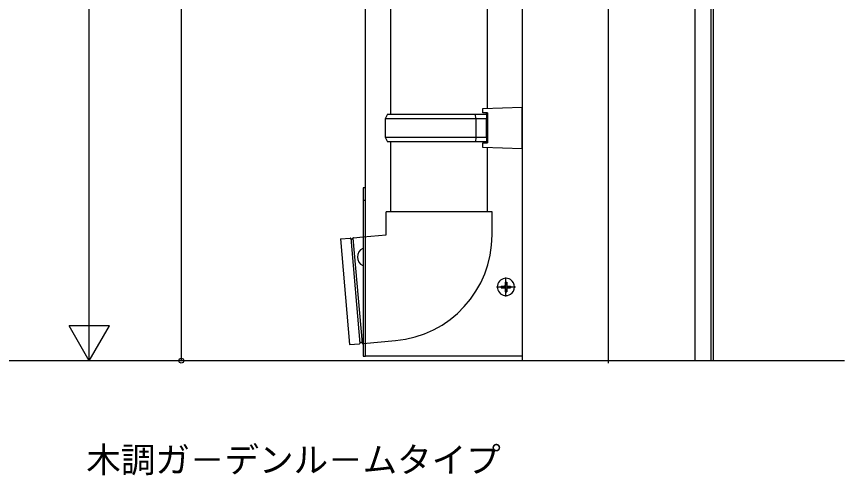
# Model space of a CAD drawing. Units: millimetres, scale not verified. Extents: x -875 to 875, y -1304 to 1297.
# Drawn here: x -656.6 to -296.9, y 137.2 to 336.3 of the extents above; entities that cross this region are included whole.
import ezdxf
from ezdxf.enums import TextEntityAlignment as Align

# ---------------------------------------------------------------- set-up
doc = ezdxf.new("R2010")
doc.units = ezdxf.units.MM
doc.header["$LTSCALE"] = 8
for name, color, linetype in [('0-1_USER1', 3, 'Continuous'), ('0-3_YKK_12', 2, 'Continuous'), ('0-4_YKK_13', 4, 'Continuous'), ('0-5_YKK_D', 6, 'Continuous'), ('0-7_YSS_K', 3, 'Continuous')]:
    doc.layers.add(name, color=color, linetype=linetype)
doc.styles.add('ＭＳ ゴシック', font='')
doc.styles.get('ＭＳ ゴシック').set_extended_font_data('MS Gothic')

msp = doc.modelspace()

# ---------------------------------------------------------------- linework, layer by layer
at = {"layer": '0-3_YKK_12'}
for p, q in [((-399.5, 186.009), (-399.5, 960.257)), ((-505, 189.009), (-505, 657.922)), ((-437, 487.009), (-437, 187.009)), ((-362, 379.504), (-362, 187.009)), ((-355, 342.009), (-355, 187.009)), ((-354, 342.009), (-354, 187.009)), ((-444, 214.859), (-444, 223.159)), ((-448.15, 219.009), (-441.999, 219.009)), ((-437, 189.009), (-505, 189.009))]:
    msp.add_line(p, q, dxfattribs=at)
at = {"layer": '0-4_YKK_13'}
for p, q in [((-494.006, 294.009), (-494.012, 502.528)), ((-452.006, 296.568), (-452.012, 502.528)), ((-454, 296.509), (-437, 297.009)), ((-454, 295.51), (-454, 296.509)), ((-437, 279.009), (-437, 297.009)), ((-456.978, 292.009), (-496.5, 292.009)), ((-495.5, 294.009), (-457.407, 294.009)), ((-456.978, 292.009), (-457.407, 294.009)), ((-457.407, 294.009), (-452.5, 294.009)), ((-456.978, 284.009), (-456.978, 292.009)), ((-452.5, 292.009), (-456.978, 292.009)), ((-452.5, 294.009), (-452.5, 294.509)), ((-452.5, 294.009), (-452.5, 292.009)), ((-452.5, 294.009), (-452, 294.009)), ((-452.5, 284.009), (-452.5, 292.009)), ((-452, 294.509), (-452, 281.509)), ((-496.5, 284.009), (-495.5, 282.009)), ((-494.005, 251.578), (-494.005, 282.009)), ((-454, 281.509), (-452, 281.509)), ((-454, 280.509), (-454, 281.509)), ((-452.5, 281.509), (-452.5, 282.009)), ((-452, 282.009), (-452.5, 282.009)), ((-452.005, 251.578), (-452.005, 279.451)), ((-505, 256.509), (-506, 256.509)), ((-496.005, 241.578), (-496.005, 251.578)), ((-450.005, 241.578), (-450.005, 251.578)), ((-515.928, 239.834), (-511.616, 240.212)), ((-515.928, 239.834), (-511.919, 194.009)), ((-511.437, 240.131), (-507.445, 194.497)), ((-510.441, 240.218), (-506.449, 194.584)), ((-444.35, 221.059), (-443.65, 221.059)), ((-444.35, 221.059), (-444.35, 219.859)), ((-443.65, 221.059), (-443.65, 219.859)), ((-446.05, 219.359), (-446.05, 218.659)), ((-446.05, 219.359), (-444.85, 219.359)), ((-446.05, 218.659), (-444.85, 218.659)), ((-444.35, 218.159), (-444.35, 216.959)), ((-444.35, 216.959), (-443.65, 216.959)), ((-443.65, 218.159), (-443.65, 216.959)), ((-441.999, 219.009), (-439.85, 219.009)), ((-441.95, 219.359), (-441.95, 218.659)), ((-511.919, 194.009), (-507.607, 194.387))]:
    msp.add_line(p, q, dxfattribs=at)
for points in [[(-452, 294.509), (-454, 294.509), (-454, 295.51)], [(-495.5, 294.009), (-496.5, 292.009), (-496.5, 284.009), (-456.978, 284.009), (-457.407, 282.009), (-495.5, 282.009)], [(-456.978, 284.009), (-452.5, 284.009), (-452.5, 282.009), (-457.407, 282.009)], [(-437, 279.009), (-454, 279.509), (-454, 280.509)], [(-450.005, 251.578), (-473.005, 251.578), (-496.005, 251.578)], [(-510.279, 240.329), (-506, 240.703), (-496.005, 241.578)], [(-443.15, 219.359), (-441.999, 219.359), (-441.95, 219.359)], [(-443.15, 218.659), (-441.999, 218.659), (-441.95, 218.659)], [(-506.27, 194.504), (-506, 194.527), (-491.995, 195.753)]]:
    msp.add_lwpolyline(points, dxfattribs=at)
msp.add_lwpolyline([(-506, 189.009), (-505, 189.009), (-505, 262.009), (-506, 262.009)], close=True, dxfattribs=at)
msp.add_lwpolyline([(-506, 189.009), (-505, 189.009), (-505, 262.009), (-506, 262.009)], close=True, dxfattribs=at)
for centre, radius, start, end in [((-496.005, 241.578), 46, 275, 0), ((-511.598, 240.012), 0.2, 21.60155, 95), ((-510.947, 240.27), 0.5, 201.60155, 348.39845), ((-510.262, 240.129), 0.2, 95, 168.39845), ((-504.3, 232.009), 4.2, 117.28096, 242.71904), ((-444, 219.009), 3.75, 57.7493, 302.2507), ((-444.85, 219.859), 0.5, 270, 0), ((-443.15, 219.859), 0.5, 180, 270), ((-444, 219.009), 3.75, 302.2507, 57.7493), ((-444.85, 218.159), 0.5, 0, 90), ((-443.15, 218.159), 0.5, 90, 180), ((-507.624, 194.586), 0.2, 275, 348.39845), ((-506.938, 194.445), 0.5, 21.60155, 168.39845), ((-506.287, 194.703), 0.2, 201.60155, 275)]:
    msp.add_arc(centre, radius, start, end, dxfattribs=at)
at = {"layer": '0-5_YKK_D'}
for p, q in [((-625, 204.509), (-625, 759.51)), ((-585, 531.509), (-585, 187.009)), ((-625, 187.009), (-625, 217.32)), ((-625, 187.009), (-633.75, 202.165)), ((-616.25, 202.165), (-633.75, 202.165)), ((-625, 187.009), (-616.25, 202.165))]:
    msp.add_line(p, q, dxfattribs=at)
msp.add_circle((-585, 187.009), 1.075, dxfattribs=at)
at = {"layer": '0-7_YSS_K'}
msp.add_line((-296.941, 187.009), (-716.697, 187.009), dxfattribs=at)

# ---------------------------------------------------------------- texts
at = {"layer": '0-1_USER1', "style": 'ＭＳ ゴシック'}
msp.add_text('木調ガ－デンル－ムタイプ', height=11, dxfattribs=at).set_placement((-626.278, 135.22), align=Align.BOTTOM_LEFT)

doc.saveas('drawing.dxf')
